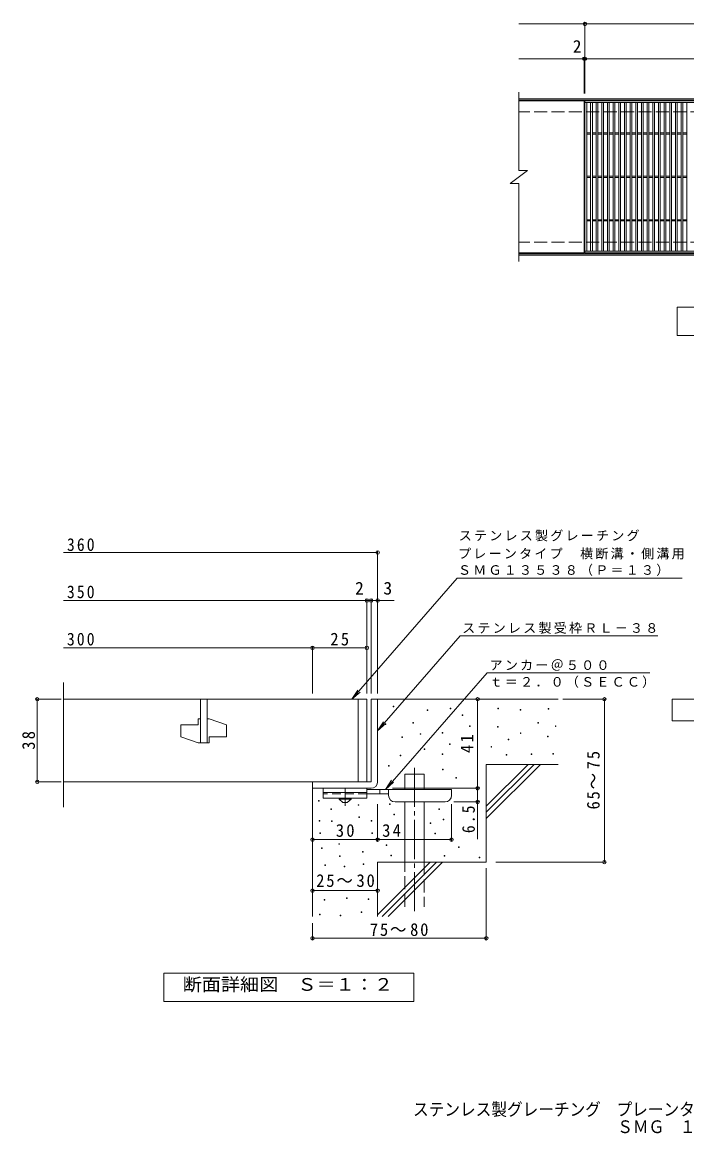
# Model space of a CAD drawing. Units: millimetres, scale not verified, with parts at other scales. Extents: x -1758 to 1534, y -1365 to 1226.
# Drawn here: x -1758 to -229, y -1365 to 1196 of the extents above; entities that cross this region are included whole.
import ezdxf
from ezdxf.enums import TextEntityAlignment as Align

# ---------------------------------------------------------------- set-up
doc = ezdxf.new("R2010")
doc.units = ezdxf.units.MM
doc.header["$LTSCALE"] = 10
doc.header["$PDMODE"] = 32
doc.header["$PDSIZE"] = 8
for name, pattern in [('CHAIN1', [8, 5, -1, 1, -1]), ('CHAIN2', [12, 9, -1, 1, -1]), ('DASHED2', [3, 2, -1]), ('DASHED3', [4, 3, -1])]:
    doc.linetypes.add(name, pattern=pattern)
for name, color, linetype, lineweight in [('C-1', 2, 'Continuous', 9), ('C-2', 3, 'Continuous', 9), ('C-4', 7, 'Continuous', 9), ('C-5', 7, 'Continuous', 9), ('D-0', 7, 'Continuous', 9), ('D-1', 2, 'Continuous', 9), ('D-2', 3, 'Continuous', 9), ('D-4', 7, 'Continuous', 9), ('D-5', 7, 'Continuous', 9), ('D-6', 6, 'Continuous', 9), ('D-9', 4, 'Continuous', 9)]:
    doc.layers.add(name, color=color, linetype=linetype, lineweight=lineweight)
doc.layers.add('F-5_F-5ﾚｲﾔ', color=2, linetype='Continuous')
doc.styles.add('ＭＳ ゴシック', font='')
doc.styles.get('ＭＳ ゴシック').set_extended_font_data('MS Gothic')

msp = doc.modelspace()

# ---------------------------------------------------------------- linework, layer by layer
at = {"layer": 'C-1'}
for p, q in [((689.65, 1019.77), (-615.35, 1019.77)), ((689.65, 1016.77), (-615.35, 1016.77)), ((689.65, 662.77), (-615.35, 662.77)), ((689.65, 659.77), (-615.35, 659.77))]:
    msp.add_line(p, q, dxfattribs=at)
at = {"layer": 'C-1', "linetype": 'DASHED3'}
for p, q in [((689.65, 989.77), (-615.35, 989.77)), ((689.65, 689.77), (-615.35, 689.77))]:
    msp.add_line(p, q, dxfattribs=at)
at = {"layer": 'C-2'}
for p, q in [((-615.35, 1034.77), (-615.35, 854.77)), ((-465.35, 1014.77), (-615.35, 1014.77)), ((-465.35, 1014.77), (-465.35, 664.77)), ((-463.35, 1010.77), (528.65, 1010.77)), ((-459.35, 668.77), (-459.35, 1010.77)), ((-450.35, 668.77), (-450.35, 1010.77)), ((-446.35, 668.77), (-446.35, 1010.77)), ((-437.35, 668.77), (-437.35, 1010.77)), ((-433.35, 668.77), (-433.35, 1010.77)), ((-424.35, 668.77), (-424.35, 1010.77)), ((-420.35, 668.77), (-420.35, 1010.77)), ((-411.35, 668.77), (-411.35, 1010.77)), ((-407.35, 668.77), (-407.35, 1010.77)), ((-398.35, 668.77), (-398.35, 1010.77)), ((-394.35, 668.77), (-394.35, 1010.77)), ((-385.35, 668.77), (-385.35, 1010.77)), ((-381.35, 668.77), (-381.35, 1010.77)), ((-372.35, 668.77), (-372.35, 1010.77)), ((-368.35, 668.77), (-368.35, 1010.77)), ((-359.35, 668.77), (-359.35, 1010.77)), ((-355.35, 668.77), (-355.35, 1010.77)), ((-346.35, 668.77), (-346.35, 1010.77)), ((-342.35, 668.77), (-342.35, 1010.77)), ((-333.35, 668.77), (-333.35, 1010.77)), ((-329.35, 668.77), (-329.35, 1010.77)), ((-320.35, 668.77), (-320.35, 1010.77)), ((-316.35, 668.77), (-316.35, 1010.77)), ((-307.35, 668.77), (-307.35, 1010.77)), ((-303.35, 668.77), (-303.35, 1010.77)), ((-294.35, 668.77), (-294.35, 1010.77)), ((-290.35, 668.77), (-290.35, 1010.77)), ((-281.35, 668.77), (-281.35, 1010.77)), ((-277.35, 668.77), (-277.35, 1010.77)), ((-268.35, 668.77), (-268.35, 1010.77)), ((-264.35, 668.77), (-264.35, 1010.77)), ((-255.35, 668.77), (-255.35, 1010.77)), ((-251.35, 668.77), (-251.35, 1010.77)), ((-242.35, 668.77), (-242.35, 1010.77)), ((-238.35, 668.77), (-238.35, 1010.77)), ((-229.35, 668.77), (-229.35, 1010.77)), ((-459.35, 941.27), (-450.35, 941.27)), ((-459.35, 938.27), (-450.35, 938.27)), ((-446.35, 941.27), (-437.35, 941.27)), ((-446.35, 938.27), (-437.35, 938.27)), ((-433.35, 941.27), (-424.35, 941.27)), ((-433.35, 938.27), (-424.35, 938.27)), ((-420.35, 941.27), (-411.35, 941.27)), ((-420.35, 938.27), (-411.35, 938.27)), ((-407.35, 941.27), (-398.35, 941.27)), ((-407.35, 938.27), (-398.35, 938.27)), ((-394.35, 941.27), (-385.35, 941.27)), ((-394.35, 938.27), (-385.35, 938.27)), ((-381.35, 941.27), (-372.35, 941.27)), ((-381.35, 938.27), (-372.35, 938.27)), ((-368.35, 941.27), (-359.35, 941.27)), ((-368.35, 938.27), (-359.35, 938.27)), ((-355.35, 941.27), (-346.35, 941.27)), ((-355.35, 938.27), (-346.35, 938.27)), ((-342.35, 941.27), (-333.35, 941.27)), ((-342.35, 938.27), (-333.35, 938.27)), ((-329.35, 941.27), (-320.35, 941.27)), ((-329.35, 938.27), (-320.35, 938.27)), ((-316.35, 941.27), (-307.35, 941.27)), ((-316.35, 938.27), (-307.35, 938.27)), ((-303.35, 941.27), (-294.35, 941.27)), ((-303.35, 938.27), (-294.35, 938.27)), ((-290.35, 941.27), (-281.35, 941.27)), ((-290.35, 938.27), (-281.35, 938.27)), ((-277.35, 941.27), (-268.35, 941.27)), ((-277.35, 938.27), (-268.35, 938.27)), ((-264.35, 941.27), (-255.35, 941.27)), ((-264.35, 938.27), (-255.35, 938.27)), ((-251.35, 941.27), (-242.35, 941.27)), ((-251.35, 938.27), (-242.35, 938.27)), ((-238.35, 941.27), (-229.35, 941.27)), ((-238.35, 938.27), (-229.35, 938.27)), ((-635.35, 824.77), (-595.35, 854.77)), ((-615.35, 854.77), (-595.35, 854.77)), ((-635.35, 824.77), (-615.35, 824.77)), ((-615.35, 824.77), (-615.35, 644.77)), ((-459.35, 841.27), (-450.35, 841.27)), ((-459.35, 838.27), (-450.35, 838.27)), ((-446.35, 841.27), (-437.35, 841.27)), ((-446.35, 838.27), (-437.35, 838.27)), ((-433.35, 841.27), (-424.35, 841.27)), ((-433.35, 838.27), (-424.35, 838.27)), ((-420.35, 841.27), (-411.35, 841.27)), ((-420.35, 838.27), (-411.35, 838.27)), ((-407.35, 841.27), (-398.35, 841.27)), ((-407.35, 838.27), (-398.35, 838.27)), ((-394.35, 841.27), (-385.35, 841.27)), ((-394.35, 838.27), (-385.35, 838.27)), ((-381.35, 841.27), (-372.35, 841.27)), ((-381.35, 838.27), (-372.35, 838.27)), ((-368.35, 841.27), (-359.35, 841.27)), ((-368.35, 838.27), (-359.35, 838.27)), ((-355.35, 841.27), (-346.35, 841.27)), ((-355.35, 838.27), (-346.35, 838.27)), ((-342.35, 841.27), (-333.35, 841.27)), ((-342.35, 838.27), (-333.35, 838.27)), ((-329.35, 841.27), (-320.35, 841.27)), ((-329.35, 838.27), (-320.35, 838.27)), ((-316.35, 841.27), (-307.35, 841.27)), ((-316.35, 838.27), (-307.35, 838.27)), ((-303.35, 841.27), (-294.35, 841.27)), ((-303.35, 838.27), (-294.35, 838.27)), ((-290.35, 841.27), (-281.35, 841.27)), ((-290.35, 838.27), (-281.35, 838.27)), ((-277.35, 841.27), (-268.35, 841.27)), ((-277.35, 838.27), (-268.35, 838.27)), ((-264.35, 841.27), (-255.35, 841.27)), ((-264.35, 838.27), (-255.35, 838.27)), ((-251.35, 841.27), (-242.35, 841.27)), ((-251.35, 838.27), (-242.35, 838.27)), ((-238.35, 841.27), (-229.35, 841.27)), ((-238.35, 838.27), (-229.35, 838.27)), ((-459.35, 741.27), (-450.35, 741.27)), ((-459.35, 738.27), (-450.35, 738.27)), ((-446.35, 741.27), (-437.35, 741.27)), ((-446.35, 738.27), (-437.35, 738.27)), ((-433.35, 741.27), (-424.35, 741.27)), ((-433.35, 738.27), (-424.35, 738.27)), ((-420.35, 741.27), (-411.35, 741.27)), ((-420.35, 738.27), (-411.35, 738.27)), ((-407.35, 741.27), (-398.35, 741.27)), ((-407.35, 738.27), (-398.35, 738.27)), ((-394.35, 741.27), (-385.35, 741.27)), ((-394.35, 738.27), (-385.35, 738.27)), ((-381.35, 741.27), (-372.35, 741.27)), ((-381.35, 738.27), (-372.35, 738.27)), ((-368.35, 741.27), (-359.35, 741.27)), ((-368.35, 738.27), (-359.35, 738.27)), ((-355.35, 741.27), (-346.35, 741.27)), ((-355.35, 738.27), (-346.35, 738.27)), ((-342.35, 741.27), (-333.35, 741.27)), ((-342.35, 738.27), (-333.35, 738.27)), ((-329.35, 741.27), (-320.35, 741.27)), ((-329.35, 738.27), (-320.35, 738.27)), ((-316.35, 741.27), (-307.35, 741.27)), ((-316.35, 738.27), (-307.35, 738.27)), ((-303.35, 741.27), (-294.35, 741.27)), ((-303.35, 738.27), (-294.35, 738.27)), ((-290.35, 741.27), (-281.35, 741.27)), ((-290.35, 738.27), (-281.35, 738.27)), ((-277.35, 741.27), (-268.35, 741.27)), ((-277.35, 738.27), (-268.35, 738.27)), ((-264.35, 741.27), (-255.35, 741.27)), ((-264.35, 738.27), (-255.35, 738.27)), ((-251.35, 741.27), (-242.35, 741.27)), ((-251.35, 738.27), (-242.35, 738.27)), ((-238.35, 741.27), (-229.35, 741.27)), ((-238.35, 738.27), (-229.35, 738.27)), ((528.65, 668.77), (-463.35, 668.77)), ((-465.35, 664.77), (-615.35, 664.77)), ((528.65, 664.77), (-463.35, 664.77))]:
    msp.add_line(p, q, dxfattribs=at)
msp.add_lwpolyline([(-463.35, 664.77), (-463.35, 1014.77), (528.65, 1014.77)], dxfattribs=at)
at = {"layer": 'C-4'}
for p, q in [((-615.35, 1191.77), (689.65, 1191.77)), ((-463.35, 1031.77), (-463.35, 1194.77)), ((-615.35, 1111.77), (689.65, 1111.77)), ((-465.35, 1031.77), (-465.35, 1114.77))]:
    msp.add_line(p, q, dxfattribs=at)
for p in [(-463.35, 1191.77), (-465.35, 1111.77), (-463.35, 1111.77)]:
    msp.add_point(p, dxfattribs=at)
at = {"layer": 'C-5'}
msp.add_lwpolyline([(-251.35, 474.77), (-251.35, 539.77), (323.65, 539.77), (323.65, 474.77)], close=True, dxfattribs=at)
at = {"layer": 'D-0'}
for points in [[(-904.55, -380.29), (-904.55, -378.79), (-903.05, -378.79), (-903.05, -380.29)], [(-773.55, -384.35), (-773.55, -382.85), (-772.05, -382.85), (-772.05, -384.35)], [(-663.4, -384.82), (-663.4, -383.32), (-661.9, -383.32), (-661.9, -384.82)], [(-547.68, -385.49), (-547.68, -383.99), (-546.18, -383.99), (-546.18, -385.49)], [(-826.22, -388.4), (-826.22, -386.9), (-824.72, -386.9), (-824.72, -388.4)], [(-745.54, -399.77), (-745.54, -398.27), (-744.04, -398.27), (-744.04, -399.77)], [(-612.64, -387.52), (-612.64, -386.02), (-611.15, -386.02), (-611.15, -387.52)], [(-922.57, -420.61), (-922.57, -419.11), (-921.07, -419.11), (-921.07, -420.61)], [(-858.98, -417.9), (-858.98, -416.4), (-857.48, -416.4), (-857.48, -417.9)], [(-728.69, -425.28), (-728.69, -423.78), (-727.19, -423.78), (-727.19, -425.28)], [(-664.75, -426.78), (-664.75, -425.27), (-663.25, -425.27), (-663.25, -426.78)], [(-572.04, -417.98), (-572.04, -416.48), (-570.54, -416.48), (-570.54, -417.98)], [(-531.47, -425.66), (-531.47, -424.16), (-529.97, -424.16), (-529.97, -425.66)], [(-884.65, -450.4), (-884.65, -448.9), (-883.15, -448.9), (-883.15, -450.4)], [(-842.13, -443.41), (-842.13, -441.91), (-840.63, -441.91), (-840.63, -443.41)], [(-791.66, -440.98), (-791.66, -439.48), (-790.16, -439.48), (-790.16, -440.98)], [(-639.71, -455.88), (-639.71, -454.38), (-638.21, -454.38), (-638.21, -455.88)], [(-611.97, -441.66), (-611.97, -440.16), (-610.47, -440.16), (-610.47, -441.66)], [(-549.71, -449.11), (-549.71, -447.61), (-548.21, -447.61), (-548.21, -449.11)], [(-833.26, -478.13), (-833.26, -476.63), (-831.76, -476.63), (-831.76, -478.13)], [(-774.81, -466.49), (-774.81, -464.99), (-773.3, -464.99), (-773.3, -466.49)], [(-679.47, -473.02), (-679.47, -471.52), (-677.97, -471.52), (-677.97, -473.02)], [(-888.08, -493.02), (-888.08, -491.52), (-886.58, -491.52), (-886.58, -493.02)], [(-791.98, -489.64), (-791.98, -488.14), (-790.48, -488.14), (-790.48, -489.64)], [(-644.45, -491.07), (-644.45, -489.57), (-642.95, -489.57), (-642.95, -491.07)], [(-586.93, -489.71), (-586.93, -488.21), (-585.43, -488.21), (-585.43, -489.71)], [(-537.53, -489.04), (-537.53, -487.54), (-536.03, -487.54), (-536.03, -489.04)], [(-915.35, -516.7), (-915.35, -515.2), (-913.85, -515.2), (-913.85, -516.7)], [(-790.9, -525.04), (-790.9, -523.54), (-789.4, -523.54), (-789.4, -525.04)], [(-760.29, -544.65), (-760.29, -543.15), (-758.79, -543.15), (-758.79, -544.65)], [(-1076.61, -596.98), (-1076.61, -595.48), (-1075.11, -595.48), (-1075.11, -596.98)], [(-985.26, -606.83), (-985.26, -605.33), (-983.77, -605.33), (-983.77, -606.83)], [(-913.16, -604.86), (-913.16, -603.36), (-911.66, -603.36), (-911.66, -604.86)], [(-1048.26, -616.25), (-1048.26, -614.75), (-1046.76, -614.75), (-1046.76, -616.25)], [(-983.69, -634.87), (-983.69, -633.37), (-982.19, -633.37), (-982.19, -634.87)], [(-902.87, -628.59), (-902.87, -627.09), (-901.37, -627.09), (-901.37, -628.59)], [(-799.47, -616.63), (-799.47, -615.13), (-797.97, -615.13), (-797.97, -616.63)], [(-789.18, -640.37), (-789.18, -638.87), (-787.68, -638.87), (-787.68, -640.37)], [(-1074.75, -643.63), (-1074.75, -642.12), (-1073.25, -642.12), (-1073.25, -643.63)], [(-1046.68, -644.29), (-1046.68, -642.78), (-1045.18, -642.78), (-1045.18, -644.29)], [(-955.24, -643.33), (-955.24, -641.83), (-953.74, -641.83), (-953.74, -643.33)], [(-819.19, -648.72), (-819.19, -647.22), (-817.69, -647.22), (-817.69, -648.72)], [(-1073.17, -671.66), (-1073.17, -670.16), (-1071.67, -670.16), (-1071.67, -671.66)], [(-953.66, -671.37), (-953.66, -669.87), (-952.16, -669.87), (-952.16, -671.37)], [(-808.9, -672.45), (-808.9, -670.95), (-807.4, -670.95), (-807.4, -672.45)], [(-1069.37, -706.11), (-1069.37, -704.61), (-1067.87, -704.61), (-1067.87, -706.11)], [(-1029.42, -696.61), (-1029.42, -695.11), (-1027.92, -695.11), (-1027.92, -696.61)], [(-974.97, -715.01), (-974.97, -713.51), (-973.47, -713.51), (-973.47, -715.01)], [(-920.45, -699.64), (-920.45, -698.14), (-918.95, -698.14), (-918.95, -699.64)], [(-754.19, -703.92), (-754.19, -702.42), (-752.69, -702.42), (-752.69, -703.92)], [(-1027.84, -724.64), (-1027.84, -723.14), (-1026.34, -723.14), (-1026.34, -724.64)], [(-973.39, -743.05), (-973.39, -741.55), (-971.89, -741.55), (-971.89, -743.05)], [(-910.16, -723.38), (-910.16, -721.88), (-908.66, -721.88), (-908.66, -723.38)], [(-787.3, -723.75), (-787.3, -722.25), (-785.8, -722.25), (-785.8, -723.75)], [(-706.9, -727.71), (-706.9, -726.21), (-705.4, -726.21), (-705.4, -727.71)], [(-1061.71, -745.33), (-1061.71, -743.83), (-1060.21, -743.83), (-1060.21, -745.33)], [(-1017.55, -748.38), (-1017.55, -746.88), (-1016.05, -746.88), (-1016.05, -748.38)], [(-1063.33, -825.3), (-1063.33, -823.8), (-1061.83, -823.8), (-1061.83, -825.3)], [(-1011.55, -821.5), (-1011.55, -820), (-1010.05, -820), (-1010.05, -821.5)], [(-961.69, -823.4), (-961.69, -821.9), (-960.19, -821.9), (-960.19, -823.4)], [(-1073.98, -858.8), (-1073.98, -857.3), (-1072.48, -857.3), (-1072.48, -858.8)], [(-1026.78, -861.09), (-1026.78, -859.59), (-1025.28, -859.59), (-1025.28, -861.09)], [(-977.87, -853.85), (-977.87, -852.35), (-976.37, -852.35), (-976.37, -853.85)]]:
    msp.add_lwpolyline(points, close=True, dxfattribs=at)
at = {"layer": 'D-1'}
for p, q in [((-955.25, -362.63), (-955.25, -552.63)), ((-955.25, -362.63), (-940.25, -362.63)), ((-940.25, -552.63), (-940.25, -362.63)), ((-1090.25, -552.63), (-955.25, -552.63)), ((-1090.25, -567.63), (-1090.25, -552.63)), ((-1090.25, -567.63), (-955.25, -567.63))]:
    msp.add_line(p, q, dxfattribs=at)
msp.add_arc((-955.25, -552.63), 15, 270, 0, dxfattribs=at)
at = {"layer": 'D-2'}
for p, q in [((-1662.91, -611.44), (-1662.91, -323.93)), ((-965.25, -362.63), (-1662.91, -362.63)), ((-1347.75, -362.63), (-1347.75, -462.63)), ((-1332.75, -362.63), (-1332.75, -462.63)), ((-985.25, -362.63), (-985.25, -552.63)), ((-965.25, -362.63), (-965.25, -552.63)), ((-1352.75, -407.63), (-1352.75, -421.38)), ((-1347.75, -407.63), (-1352.75, -407.63)), ((-1327.75, -407.63), (-1332.75, -407.63)), ((-1327.75, -407.63), (-1287.75, -421.38)), ((-1392.75, -421.38), (-1392.75, -448.88)), ((-1392.75, -421.38), (-1352.75, -421.38)), ((-1287.75, -421.38), (-1287.75, -448.88)), ((-1392.75, -448.88), (-1352.75, -462.63)), ((-1327.75, -448.88), (-1327.75, -462.63)), ((-1327.75, -448.88), (-1287.75, -448.88)), ((-1327.75, -462.63), (-1352.75, -462.63)), ((-1662.91, -552.63), (-965.25, -552.63))]:
    msp.add_line(p, q, dxfattribs=at)
at = {"layer": 'D-4'}
for p, q in [((-1662.91, -24.76), (-940.25, -24.76)), ((-940.25, -349.68), (-940.25, -21.76)), ((-1662.91, -135.46), (-965.24, -135.46)), ((-965.24, -349.68), (-965.24, -132.46)), ((-965.24, -135.46), (-960.24, -135.46)), ((-960.24, -135.46), (-902.58, -135.46)), ((-955.24, -349.68), (-955.24, -132.46)), ((-1662.91, -244.21), (-1090.25, -244.21)), ((-1090.25, -349.68), (-1090.25, -241.21)), ((-1090.25, -244.21), (-965.24, -244.21)), ((-1668.26, -362.63), (-1726.32, -362.63)), ((-1723.32, -552.63), (-1723.32, -362.63)), ((-710.28, -567.63), (-710.28, -362.63)), ((-514.22, -362.63), (-415.56, -362.63)), ((-418.56, -737.63), (-418.56, -362.63)), ((-1668.26, -552.63), (-1726.32, -552.63)), ((-906.24, -567.63), (-707.28, -567.63)), ((-710.28, -567.63), (-710.28, -684.38)), ((-940.24, -688.73), (-940.24, -604.13)), ((-770.24, -688.73), (-770.24, -604.13)), ((-707.28, -599.13), (-765.24, -599.13)), ((-668.01, -737.63), (-415.56, -737.63)), ((-690.24, -751.41), (-690.24, -915.91)), ((-1090.25, -803.25), (-940.25, -803.25)), ((-1090.25, -877.83), (-1090.25, -915.91)), ((-1090.25, -912.91), (-690.24, -912.91))]:
    msp.add_line(p, q, dxfattribs=at)
msp.add_lwpolyline([(-1090.24, -685.73), (-940.24, -685.73), (-770.24, -685.73)], dxfattribs=at)
for p in [(-940.25, -24.76), (-965.24, -135.46), (-955.24, -135.46), (-940.25, -135.46), (-1090.25, -244.21), (-965.24, -244.21), (-1723.32, -362.63), (-710.28, -362.63), (-418.56, -362.63), (-1723.32, -552.63), (-710.28, -567.63), (-710.28, -599.13), (-1090.24, -685.73), (-940.24, -685.73), (-770.24, -685.73), (-418.56, -737.63), (-1090.25, -803.25), (-940.25, -803.25), (-1090.25, -912.91), (-690.24, -912.91)]:
    msp.add_point(p, dxfattribs=at)
at = {"layer": 'D-5'}
for p, q in [((-756.98, -84.01), (-239.34, -84.01)), ((-750.16, -216.86), (-295.56, -216.86)), ((-922.13, -570.13), (-688.6, -301.82)), ((-314.08, -301.82), (-688.6, -301.82)), ((-999.48, -362.63), (-985.67, -341.79)), ((-940.25, -435.26), (-921.51, -418.71)), ((-922.13, -570.13), (-908.32, -549.29)), ((-922.13, -570.13), (-903.39, -553.58))]:
    msp.add_line(p, q, dxfattribs=at)
for points in [[(-756.98, -84.01), (-999.48, -362.63), (-980.75, -346.08)], [(-750.16, -216.86), (-940.25, -435.26), (-926.44, -414.42)]]:
    msp.add_lwpolyline(points, dxfattribs=at)
for points in [[(-262.84, -412.63), (-262.84, -362.63), (-37.84, -362.63), (-37.84, -412.63)], [(-1432.24, -1058.57), (-1432.24, -993.57), (-857.24, -993.57), (-857.24, -1058.57)]]:
    msp.add_lwpolyline(points, close=True, dxfattribs=at)
at = {"layer": 'D-6'}
for p, q in [((-940.25, -362.63), (-525.25, -362.63)), ((-877.95, -535.13), (-832.95, -535.13)), ((-877.95, -570.13), (-877.95, -535.13)), ((-832.95, -570.13), (-832.95, -535.13)), ((-690.25, -608.64), (-594.24, -512.63)), ((-690.25, -512.63), (-525.25, -512.63)), ((-690.25, -622.78), (-580.09, -512.63)), ((-690.25, -512.63), (-690.25, -737.63)), ((-690.25, -636.92), (-565.95, -512.63)), ((-1090.25, -567.63), (-1090.25, -862.63)), ((-877.95, -737.63), (-877.95, -599.13)), ((-832.95, -737.63), (-832.95, -599.13)), ((-940.25, -737.63), (-940.25, -862.63)), ((-940.25, -737.63), (-690.25, -737.63)), ((-940.25, -858.64), (-819.24, -737.63)), ((-930.1, -862.63), (-805.1, -737.63)), ((-915.95, -862.63), (-790.95, -737.63))]:
    msp.add_line(p, q, dxfattribs=at)
at = {"layer": 'D-6', "linetype": 'CHAIN2'}
msp.add_line((-855.45, -520.49), (-855.45, -850.96), dxfattribs=at)
at = {"layer": 'D-6', "linetype": 'DASHED3'}
for p, q in [((-877.95, -840.13), (-877.95, -737.63)), ((-832.95, -737.63), (-832.95, -840.13))]:
    msp.add_line(p, q, dxfattribs=at)
at = {"layer": 'D-9', "color": 3}
for p, q in [((-1065.24, -567.63), (-1065.24, -590.13)), ((-965.24, -567.63), (-1065.24, -567.63)), ((-965.24, -577.63), (-1065.24, -577.63)), ((-965.24, -567.63), (-965.24, -590.13)), ((-965.24, -590.13), (-1065.24, -590.13))]:
    msp.add_line(p, q, dxfattribs=at)
at = {"layer": 'D-9', "color": 3, "linetype": 'DASHED2'}
msp.add_line((-965.24, -580.13), (-1065.24, -580.13), dxfattribs=at)
at = {"layer": 'D-9', "linetype": 'CHAIN1'}
msp.add_line((-1015.24, -607.87), (-1015.24, -567.63), dxfattribs=at)
at = {"layer": 'D-9'}
for p, q in [((-770.24, -570.13), (-965.24, -570.13)), ((-915.21, -580.13), (-965.24, -580.13)), ((-935.24, -580.13), (-935.24, -570.13)), ((-915.24, -584.13), (-915.24, -570.13)), ((-770.24, -584.13), (-770.24, -570.13)), ((-900.24, -599.13), (-785.24, -599.13))]:
    msp.add_line(p, q, dxfattribs=at)
at = {"layer": 'D-9', "color": 2}
for p, q in [((-1028.99, -592.63), (-1028.99, -590.13)), ((-1028.99, -592.63), (-1020.24, -600.13)), ((-1028.99, -592.63), (-1001.49, -592.63)), ((-1020.24, -600.13), (-1010.24, -600.13)), ((-1010.24, -600.13), (-1001.49, -592.63)), ((-1001.49, -592.63), (-1001.49, -590.13))]:
    msp.add_line(p, q, dxfattribs=at)
at = {"layer": 'D-9'}
for centre, start, end in [((-900.24, -584.13), 180, 270), ((-785.24, -584.13), 270, 0)]:
    msp.add_arc(centre, 15, start, end, dxfattribs=at)

# ---------------------------------------------------------------- texts
at = {"layer": 'C-4', "color": 2, "style": 'ＭＳ ゴシック'}
msp.add_text('2', height=29.33, dxfattribs=at).set_placement((-491.31, 1116.77), align=Align.BOTTOM_LEFT)
at = {"layer": 'D-4', "color": 2, "style": 'ＭＳ ゴシック'}
for s, p in [('2', (-992.09, -130.46)), ('3', (-926.94, -130.46))]:
    msp.add_text(s, height=29.33, dxfattribs=at).set_placement(p, align=Align.BOTTOM_LEFT)
at = {"layer": 'D-4', "color": 2, "char_height": 29.33, "attachment_point": 7, "style": 'ＭＳ ゴシック'}
for s, insert in [('\\T1.27;\\W0.9;360', (-1655.01, -21.71)), ('\\T1.27;\\W0.9;350', (-1655.01, -130.46)), ('\\T1.27;\\W0.9;300', (-1655.01, -239.21)), ('\\T1.27;\\W0.95;25', (-1049, -239.21)), ('\\T1.27;\\W0.95;30', (-1036.49, -679.73)), ('\\T1.27;\\W0.95;34', (-929.87, -679.73)), ('\\T1.22;\\W0.95;25～30', (-1081.5, -795.18)), ('\\T1.22;\\W0.95;75～80', (-958.11, -907.91))]:
    msp.add_mtext(s, dxfattribs=dict(at, insert=insert))
at = {"layer": 'D-4', "color": 2, "char_height": 29.33, "attachment_point": 7, "rotation": 90, "style": 'ＭＳ ゴシック'}
for s, insert in [('\\T1.27;\\W0.95;38', (-1728.32, -478.88)), ('\\T1.27;\\W0.95;41', (-720.28, -486.38)), ('\\T1.22;\\W0.95;65～75', (-429.09, -616.38)), ('\\T1.27;\\W0.9;6.5', (-716.28, -670.83))]:
    msp.add_mtext(s, dxfattribs=dict(at, insert=insert))
at = {"layer": 'D-5', "color": 2, "style": 'ＭＳ ゴシック', "width": 1.1}
msp.add_text('断面詳細図\u3000Ｓ＝１：２', height=29.33, dxfattribs=at).set_placement((-1388.81, -1042.6), align=Align.BOTTOM_LEFT)
at = {"layer": 'D-5', "char_height": 21.99, "attachment_point": 7, "style": 'ＭＳ ゴシック'}
for s, insert in [('\\T1.17;ステンレス製グレーチング', (-753.67, 0.66)), ('\\T1.17;プレーンタイプ\u3000横断溝・側溝用', (-755.22, -41)), ('\\T1.17;ＳＭＧ１３５３８（Ｐ＝１３）', (-755.44, -78.99)), ('\\T1.17;ステンレス製受枠ＲＬ－３８', (-745.77, -212.1)), ('\\T1.17;アンカー＠５００', (-682.67, -297.16)), ('\\T1.17;ｔ＝２．０（ＳＥＣＣ）', (-682.67, -336.48))]:
    msp.add_mtext(s, dxfattribs=dict(at, insert=insert))
at = {"layer": 'F-5_F-5ﾚｲﾔ', "style": 'ＭＳ ゴシック', "width": 0.9}
for s, p in [('ステンレス製グレーチング\u3000プレーンタイプ\u3000横断溝・側溝用', (-858.78, -1330.1)), ('ＳＭＧ\u3000１３５３８（Ｐ＝１３）＋ＲＬ－３８', (-389.05, -1370.12))]:
    msp.add_text(s, height=29.33, dxfattribs=at).set_placement(p, align=Align.BOTTOM_LEFT)

doc.saveas('drawing.dxf')
